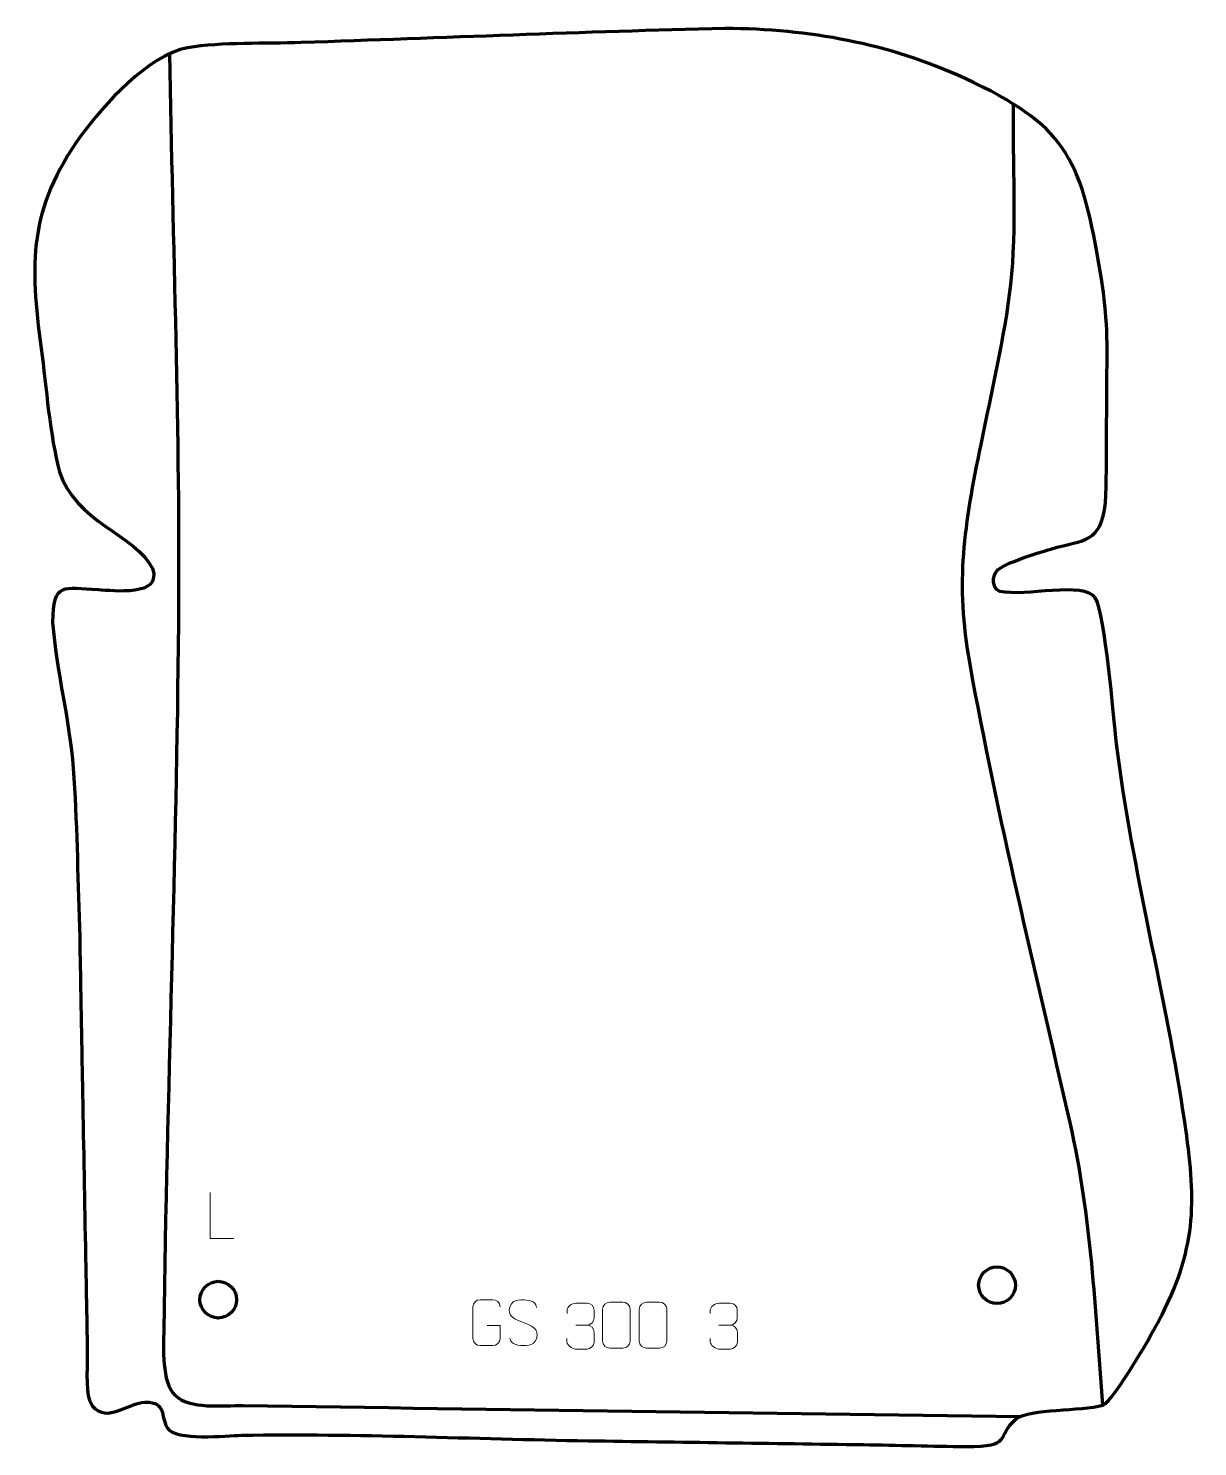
# Model space of a CAD drawing. Header units: millimetres. Extents: x 994 to 1631, y -24 to 749.
import ezdxf

# ---------------------------------------------------------------- set-up
doc = ezdxf.new("R2010")
doc.units = ezdxf.units.MM
doc.header["$MEASUREMENT"] = 0
doc.layers.add('layer 2', color=7, linetype='Continuous')
doc.layers.add('layer 3', color=7, linetype='Continuous')

msp = doc.modelspace()

# ---------------------------------------------------------------- linework, layer by layer
at = {"layer": 'layer 2', "color": 142, "lineweight": 200}
for centre in [(1521.8646, 63.8213), (1097.7365, 55.9505)]:
    msp.add_ellipse(centre, major_axis=(0, 10), ratio=1, dxfattribs=at)
at = {"layer": 'layer 2', "color": 142, "lineweight": 158}
for points in [[(1071.1287, 734.69), (1072.9149, 631.5117), (1076.9169, 527.441), (1076.0217, 424.3352), (1076.0217, 424.3352), (1074.9102, 296.3566), (1069.7713, 167.7639), (1068.0348, 39.576), (1068.0348, 39.576), (1067.912, 30.1316), (1066.7926, 10.942), (1074.0019, 3.9691), (1074.0019, 3.9691), (1082.182, -3.9426), (1100.3449, -1.5972), (1111.3323, -1.7493), (1111.3323, -1.7493), (1252.3671, -3.7018), (1393.3951, -5.8984), (1534.4326, -7.7244)], [(1579.5485, -1.4358), (1575.1036, 51.6203), (1573.6076, 99.976), (1561.6574, 152.4322), (1561.6574, 152.4322), (1542.8223, 235.0467), (1522.2837, 318.8804), (1507.1511, 402.1669), (1507.1511, 402.1669), (1499.0195, 446.9219), (1504.1633, 477.9499), (1513.1446, 521.9068), (1513.1446, 521.9068), (1519.0953, 551.0311), (1525.8749, 579.4951), (1529.4477, 609.0856), (1529.4477, 609.0856), (1532.6329, 638.7369), (1530.522, 676.4788), (1530.7992, 707.3401)]]:
    msp.add_open_spline(points, degree=3, knots=[0, 0, 0, 0, 0.16666667, 0.16666667, 0.16666667, 0.16666667, 0.33333333, 0.33333333, 0.33333333, 0.33333333, 0.5, 0.5, 0.5, 0.5, 0.66666667, 0.66666667, 0.66666667, 0.66666667, 1, 1, 1, 1], dxfattribs=at)
at = {"layer": 'layer 2', "color": 250, "lineweight": 9}
for points, knots in [([(1106.2691, 89.3331), (1106.2691, 89.3331), (1093.32, 89.3331), (1093.32, 89.3331), (1093.32, 89.3331), (1093.32, 89.3331), (1093.32, 114.2867), (1093.32, 114.2867)], [0, 0, 0, 0, 0.33333333, 0.33333333, 0.33333333, 0.33333333, 1, 1, 1, 1]), ([(1244.0873, 41.9421), (1244.0873, 41.9421), (1251.2554, 41.9421), (1251.2554, 41.9421), (1251.2554, 41.9421), (1251.2554, 41.9421), (1251.2554, 34.774), (1251.2554, 34.774), (1251.2554, 34.774), (1251.1157, 32.4506), (1249.4385, 30.971), (1247.2907, 30.9602), (1247.2907, 30.9602), (1244.9589, 30.9606), (1242.6269, 30.9606), (1240.2954, 30.9602), (1240.2954, 30.9602), (1238.3705, 30.8548), (1236.3983, 32.7393), (1236.4095, 34.7566), (1236.4095, 34.7566), (1236.4099, 40.5267), (1236.4099, 46.2964), (1236.4095, 52.0657), (1236.4095, 52.0657), (1236.4137, 54.2038), (1238.1605, 55.923), (1240.3128, 55.9096), (1240.3128, 55.9096), (1242.6385, 55.9096), (1244.9646, 55.9096), (1247.2907, 55.9096), (1247.2907, 55.9096), (1249.2374, 55.945), (1251.2288, 54.4535), (1251.2554, 52.0158)], [0, 0, 0, 0, 0.1, 0.1, 0.1, 0.1, 0.2, 0.2, 0.2, 0.2, 0.3, 0.3, 0.3, 0.3, 0.4, 0.4, 0.4, 0.4, 0.5, 0.5, 0.5, 0.5, 0.6, 0.6, 0.6, 0.6, 0.7, 0.7, 0.7, 0.7, 0.8, 0.8, 0.8, 0.8, 1, 1, 1, 1]), ([(1263.8379, 43.607), (1259.5896, 45.0774), (1254.6815, 46.8732), (1256.6866, 52.3935), (1256.6866, 52.3935), (1258.1901, 56.5334), (1263.4037, 56.1449), (1267.0073, 55.5438), (1267.0073, 55.5438), (1269.8679, 55.0666), (1270.7326, 53.8534), (1271.0432, 51.7693)], [0, 0, 0, 0, 0.25, 0.25, 0.25, 0.25, 0.5, 0.5, 0.5, 0.5, 1, 1, 1, 1]), ([(1310.9861, 54.5987), (1313.3522, 54.5987), (1315.7187, 54.5987), (1318.0852, 54.5987), (1318.0852, 54.5987), (1320.0657, 54.6343), (1322.0917, 53.14), (1322.1188, 50.6979), (1322.1188, 50.6979), (1322.1184, 44.9405), (1322.1184, 39.1827), (1322.1188, 33.4245), (1322.1188, 33.4245), (1321.9767, 31.0969), (1320.2703, 29.6146), (1318.0852, 29.6038), (1318.0852, 29.6038), (1315.7128, 29.6042), (1313.3404, 29.6042), (1310.9684, 29.6038), (1310.9684, 29.6038), (1309.0099, 29.4982), (1307.0035, 31.3861), (1307.0149, 33.4071), (1307.0149, 33.4071), (1307.0153, 39.1877), (1307.0153, 44.968), (1307.0149, 50.7478), (1307.0149, 50.7478), (1307.0192, 52.8898), (1308.7963, 54.6123), (1310.9861, 54.5987)], [0, 0, 0, 0, 0.11111111, 0.11111111, 0.11111111, 0.11111111, 0.22222222, 0.22222222, 0.22222222, 0.22222222, 0.33333333, 0.33333333, 0.33333333, 0.33333333, 0.44444444, 0.44444444, 0.44444444, 0.44444444, 0.55555556, 0.55555556, 0.55555556, 0.55555556, 0.66666667, 0.66666667, 0.66666667, 0.66666667, 0.77777778, 0.77777778, 0.77777778, 0.77777778, 1, 1, 1, 1]), ([(1330.9861, 54.5987), (1333.3522, 54.5987), (1335.7187, 54.5987), (1338.0852, 54.5987), (1338.0852, 54.5987), (1340.0657, 54.6343), (1342.0917, 53.14), (1342.1188, 50.6979), (1342.1188, 50.6979), (1342.1184, 44.9405), (1342.1184, 39.1827), (1342.1188, 33.4245), (1342.1188, 33.4245), (1341.9767, 31.0969), (1340.2703, 29.6146), (1338.0852, 29.6038), (1338.0852, 29.6038), (1335.7128, 29.6042), (1333.3404, 29.6042), (1330.9684, 29.6038), (1330.9684, 29.6038), (1329.0099, 29.4982), (1327.0035, 31.3861), (1327.0149, 33.4071), (1327.0149, 33.4071), (1327.0153, 39.1877), (1327.0153, 44.968), (1327.0149, 50.7478), (1327.0149, 50.7478), (1327.0192, 52.8898), (1328.7963, 54.6123), (1330.9861, 54.5987)], [0, 0, 0, 0, 0.11111111, 0.11111111, 0.11111111, 0.11111111, 0.22222222, 0.22222222, 0.22222222, 0.22222222, 0.33333333, 0.33333333, 0.33333333, 0.33333333, 0.44444444, 0.44444444, 0.44444444, 0.44444444, 0.55555556, 0.55555556, 0.55555556, 0.55555556, 0.66666667, 0.66666667, 0.66666667, 0.66666667, 0.77777778, 0.77777778, 0.77777778, 0.77777778, 1, 1, 1, 1]), ([(1287.678, 48.3342), (1287.678, 48.3342), (1287.678, 50.1914), (1287.678, 50.1914), (1287.678, 50.1914), (1287.6637, 51.9333), (1290.3282, 54.0514), (1292.3873, 54.0287), (1292.3873, 54.0287), (1294.4514, 54.0287), (1296.5154, 54.0287), (1298.5791, 54.0287), (1298.5791, 54.0287), (1300.7736, 54.0375), (1302.3719, 52.1907), (1302.4163, 50.2786), (1302.4163, 50.2786), (1302.4159, 48.8435), (1302.4159, 47.4084), (1302.4163, 45.9729), (1302.4163, 45.9729), (1302.3677, 44.3194), (1300.7651, 42.0894), (1298.5668, 42.0994), (1298.5668, 42.0994), (1300.7705, 42.0882), (1302.3785, 40.285), (1302.4325, 38.2255), (1302.4325, 38.2255), (1302.4321, 36.4408), (1302.4321, 34.6561), (1302.4325, 32.871), (1302.4325, 32.871), (1302.4426, 30.8096), (1300.3877, 29.0465), (1298.5668, 29.0546), (1298.5668, 29.0546), (1296.5015, 29.0549), (1294.4363, 29.0549), (1292.3707, 29.0546), (1292.3707, 29.0546), (1290.2021, 29.0661), (1287.6711, 31.4663), (1287.6525, 32.9281), (1287.6525, 32.9281), (1287.6525, 32.9281), (1287.6525, 34.8367), (1287.6525, 34.8367)], [0, 0, 0, 0, 0.07692308, 0.07692308, 0.07692308, 0.07692308, 0.15384615, 0.15384615, 0.15384615, 0.15384615, 0.23076923, 0.23076923, 0.23076923, 0.23076923, 0.30769231, 0.30769231, 0.30769231, 0.30769231, 0.38461538, 0.38461538, 0.38461538, 0.38461538, 0.46153846, 0.46153846, 0.46153846, 0.46153846, 0.53846154, 0.53846154, 0.53846154, 0.53846154, 0.61538462, 0.61538462, 0.61538462, 0.61538462, 0.69230769, 0.69230769, 0.69230769, 0.69230769, 0.76923077, 0.76923077, 0.76923077, 0.76923077, 0.84615385, 0.84615385, 0.84615385, 0.84615385, 1, 1, 1, 1]), ([(1365.678, 48.3342), (1365.678, 48.3342), (1365.678, 50.1914), (1365.678, 50.1914), (1365.678, 50.1914), (1365.6637, 51.9333), (1368.3282, 54.0514), (1370.3873, 54.0287), (1370.3873, 54.0287), (1372.4514, 54.0287), (1374.5154, 54.0287), (1376.5791, 54.0287), (1376.5791, 54.0287), (1378.7736, 54.0375), (1380.3719, 52.1907), (1380.4163, 50.2786), (1380.4163, 50.2786), (1380.4159, 48.8435), (1380.4159, 47.4084), (1380.4163, 45.9729), (1380.4163, 45.9729), (1380.3677, 44.3194), (1378.7651, 42.0894), (1376.5668, 42.0994), (1376.5668, 42.0994), (1378.7705, 42.0882), (1380.3785, 40.285), (1380.4325, 38.2255), (1380.4325, 38.2255), (1380.4321, 36.4408), (1380.4321, 34.6561), (1380.4325, 32.871), (1380.4325, 32.871), (1380.4426, 30.8096), (1378.3877, 29.0465), (1376.5668, 29.0546), (1376.5668, 29.0546), (1374.5015, 29.0549), (1372.4363, 29.0549), (1370.3707, 29.0546), (1370.3707, 29.0546), (1368.2021, 29.0661), (1365.6711, 31.4663), (1365.6525, 32.9281), (1365.6525, 32.9281), (1365.6525, 32.9281), (1365.6525, 34.8367), (1365.6525, 34.8367)], [0, 0, 0, 0, 0.07692308, 0.07692308, 0.07692308, 0.07692308, 0.15384615, 0.15384615, 0.15384615, 0.15384615, 0.23076923, 0.23076923, 0.23076923, 0.23076923, 0.30769231, 0.30769231, 0.30769231, 0.30769231, 0.38461538, 0.38461538, 0.38461538, 0.38461538, 0.46153846, 0.46153846, 0.46153846, 0.46153846, 0.53846154, 0.53846154, 0.53846154, 0.53846154, 0.61538462, 0.61538462, 0.61538462, 0.61538462, 0.69230769, 0.69230769, 0.69230769, 0.69230769, 0.76923077, 0.76923077, 0.76923077, 0.76923077, 0.84615385, 0.84615385, 0.84615385, 0.84615385, 1, 1, 1, 1]), ([(1263.8379, 43.6069), (1267.8565, 41.9602), (1272.886, 40.0719), (1271.052, 34.7116), (1271.052, 34.7116), (1269.5922, 30.4452), (1264.6814, 30.7019), (1260.9553, 31.2566), (1260.9553, 31.2566), (1258.2053, 31.6664), (1256.9844, 32.8799), (1256.6064, 34.9921)], [0, 0, 0, 0, 0.25, 0.25, 0.25, 0.25, 0.5, 0.5, 0.5, 0.5, 1, 1, 1, 1])]:
    msp.add_open_spline(points, degree=3, knots=knots, dxfattribs=at)
for points in [[(1292.3877, 42.089), (1292.3877, 42.089), (1298.5841, 42.089), (1298.5841, 42.089)], [(1370.3877, 42.089), (1370.3877, 42.089), (1376.5841, 42.089), (1376.5841, 42.089)]]:
    msp.add_open_spline(points, degree=3, dxfattribs=at)
at = {"layer": 'layer 3', "color": 242, "lineweight": 158}
msp.add_open_spline([(1022.1321, 259.0178), (1021.0645, 287.5281), (1020.7907, 316.9566), (1018.7819, 345.321), (1018.7819, 345.321), (1016.6313, 372.1919), (1009.5289, 398.5333), (1007.4927, 424.937), (1007.4927, 424.937), (1007.3893, 447.1884), (1013.4338, 443.4238), (1032.5227, 442.6039), (1032.5227, 442.6039), (1040.3901, 442.266), (1067.4699, 438.6639), (1061.8602, 454.3237), (1061.8602, 454.3237), (1053.0537, 472.1832), (1018.962, 480.5518), (1011.3418, 506.9047), (1011.3418, 506.9047), (1005.9601, 526.2689), (1004.0713, 553.5162), (1001.2937, 574.1114), (1001.2937, 574.1114), (995.0687, 620.2701), (994.299, 650.4733), (1022.9307, 689.9768), (1022.9307, 689.9768), (1035.3202, 707.0707), (1059.5962, 733.842), (1080.9152, 737.9981), (1080.9152, 737.9981), (1099.8072, 741.0254), (1123.3526, 740.1223), (1142.9174, 740.7794), (1142.9174, 740.7794), (1219.7851, 743.3659), (1296.7929, 746.5963), (1373.6605, 748.5514), (1373.6605, 748.5514), (1419.9186, 748.089), (1462.2257, 740.5297), (1504.4818, 721.2848), (1504.4818, 721.2848), (1558.9028, 695.7521), (1567.1381, 678.8362), (1577.4031, 620.4042), (1577.4031, 620.4042), (1581.4262, 597.3358), (1582.0913, 584.2987), (1581.7478, 560.9267), (1581.7478, 560.9267), (1581.4187, 537.4483), (1581.7876, 513.431), (1581.0148, 490.0506), (1581.0148, 490.0506), (1578.2403, 467.8881), (1570.024, 470.44), (1551.2484, 464.8854), (1551.2484, 464.8854), (1544.1195, 462.6977), (1526.3274, 457.6575), (1521.4924, 452.7406), (1521.4924, 452.7406), (1519.372, 450.0769), (1518.8543, 443.6393), (1523.4475, 441.8075), (1523.4475, 441.8075), (1536.989, 438.6435), (1569.0752, 447.5638), (1575.5688, 438.145), (1575.5688, 438.145), (1580.7935, 428.2629), (1585.1761, 374.4387), (1586.9762, 358.7578), (1586.9762, 358.7578), (1595.6703, 289.0189), (1613.8655, 221.8027), (1624.1314, 152.7715), (1624.1314, 152.7715), (1630.1825, 111.1612), (1631.1207, 86.4358), (1611.7694, 47.7), (1611.7694, 47.7), (1607.691, 39.7264), (1585.7157, 0.8065), (1579.5485, -1.4358), (1579.5485, -1.4358), (1567.5855, -4.9038), (1539.8167, -3.2621), (1532.5032, -8.8426), (1532.5032, -8.8426), (1520.3948, -19.0056), (1531.3378, -24.1068), (1504.8415, -24.0073), (1504.8415, -24.0073), (1486.4078, -23.9381), (1467.6056, -23.2622), (1449.0944, -23.0015), (1449.0944, -23.0015), (1399.1098, -22.2976), (1349.1251, -21.5934), (1299.1405, -20.8894), (1299.1405, -20.8894), (1236.5607, -19.9292), (1173.088, -16.8133), (1110.6085, -17.9012), (1110.6085, -17.9012), (1101.9724, -18.0516), (1074.5108, -21.3062), (1069.9134, -13.8205), (1069.9134, -13.8205), (1065.888, -7.2662), (1070.023, -0.083), (1057.9429, 0.1803), (1057.9429, 0.1803), (1048.6716, -0.1467), (1037.2399, -11.5491), (1029.2012, -1.9813), (1029.2012, -1.9813), (1029.2012, -1.9813), (1027.6328, 1.131), (1027.6328, 1.131), (1027.6328, 1.131), (1025.4452, 7.1117), (1026.4908, 22.3642), (1026.3666, 29.6915), (1026.3666, 29.6915), (1026.1133, 44.625), (1025.8154, 59.5594), (1025.5379, 74.4927), (1025.5379, 74.4927), (1025.4825, 77.4931), (1025.4272, 80.4935), (1025.3718, 83.4939), (1025.3718, 83.4939), (1025.3718, 83.4939), (1025.3441, 84.9941), (1025.3441, 84.9941), (1025.3441, 84.9941), (1024.7995, 114.4981), (1024.255, 144.0022), (1023.7104, 173.5062), (1023.7104, 173.5062), (1023.572, 181.0072), (1023.4335, 188.5082), (1023.2951, 196.0092), (1023.2951, 196.0092), (1023.1382, 204.5104), (1022.9812, 213.0115), (1022.8243, 221.5127), (1022.8243, 221.5127), (1022.6305, 232.0141), (1022.4367, 242.5156), (1022.2429, 253.017), (1022.2429, 253.017), (1022.2429, 253.017), (1022.1321, 259.0178), (1022.1321, 259.0178)], degree=3, knots=[0, 0, 0, 0, 0.02439024, 0.02439024, 0.02439024, 0.02439024, 0.04878049, 0.04878049, 0.04878049, 0.04878049, 0.07317073, 0.07317073, 0.07317073, 0.07317073, 0.09756098, 0.09756098, 0.09756098, 0.09756098, 0.12195122, 0.12195122, 0.12195122, 0.12195122, 0.14634146, 0.14634146, 0.14634146, 0.14634146, 0.17073171, 0.17073171, 0.17073171, 0.17073171, 0.19512195, 0.19512195, 0.19512195, 0.19512195, 0.2195122, 0.2195122, 0.2195122, 0.2195122, 0.24390244, 0.24390244, 0.24390244, 0.24390244, 0.26829268, 0.26829268, 0.26829268, 0.26829268, 0.29268293, 0.29268293, 0.29268293, 0.29268293, 0.31707317, 0.31707317, 0.31707317, 0.31707317, 0.34146341, 0.34146341, 0.34146341, 0.34146341, 0.36585366, 0.36585366, 0.36585366, 0.36585366, 0.3902439, 0.3902439, 0.3902439, 0.3902439, 0.41463415, 0.41463415, 0.41463415, 0.41463415, 0.43902439, 0.43902439, 0.43902439, 0.43902439, 0.46341463, 0.46341463, 0.46341463, 0.46341463, 0.48780488, 0.48780488, 0.48780488, 0.48780488, 0.51219512, 0.51219512, 0.51219512, 0.51219512, 0.53658537, 0.53658537, 0.53658537, 0.53658537, 0.56097561, 0.56097561, 0.56097561, 0.56097561, 0.58536585, 0.58536585, 0.58536585, 0.58536585, 0.6097561, 0.6097561, 0.6097561, 0.6097561, 0.63414634, 0.63414634, 0.63414634, 0.63414634, 0.65853659, 0.65853659, 0.65853659, 0.65853659, 0.68292683, 0.68292683, 0.68292683, 0.68292683, 0.70731707, 0.70731707, 0.70731707, 0.70731707, 0.73170732, 0.73170732, 0.73170732, 0.73170732, 0.75609756, 0.75609756, 0.75609756, 0.75609756, 0.7804878, 0.7804878, 0.7804878, 0.7804878, 0.80487805, 0.80487805, 0.80487805, 0.80487805, 0.82926829, 0.82926829, 0.82926829, 0.82926829, 0.85365854, 0.85365854, 0.85365854, 0.85365854, 0.87804878, 0.87804878, 0.87804878, 0.87804878, 0.90243902, 0.90243902, 0.90243902, 0.90243902, 0.92682927, 0.92682927, 0.92682927, 0.92682927, 0.95121951, 0.95121951, 0.95121951, 0.95121951, 1, 1, 1, 1], dxfattribs=at)

doc.saveas('drawing.dxf')
